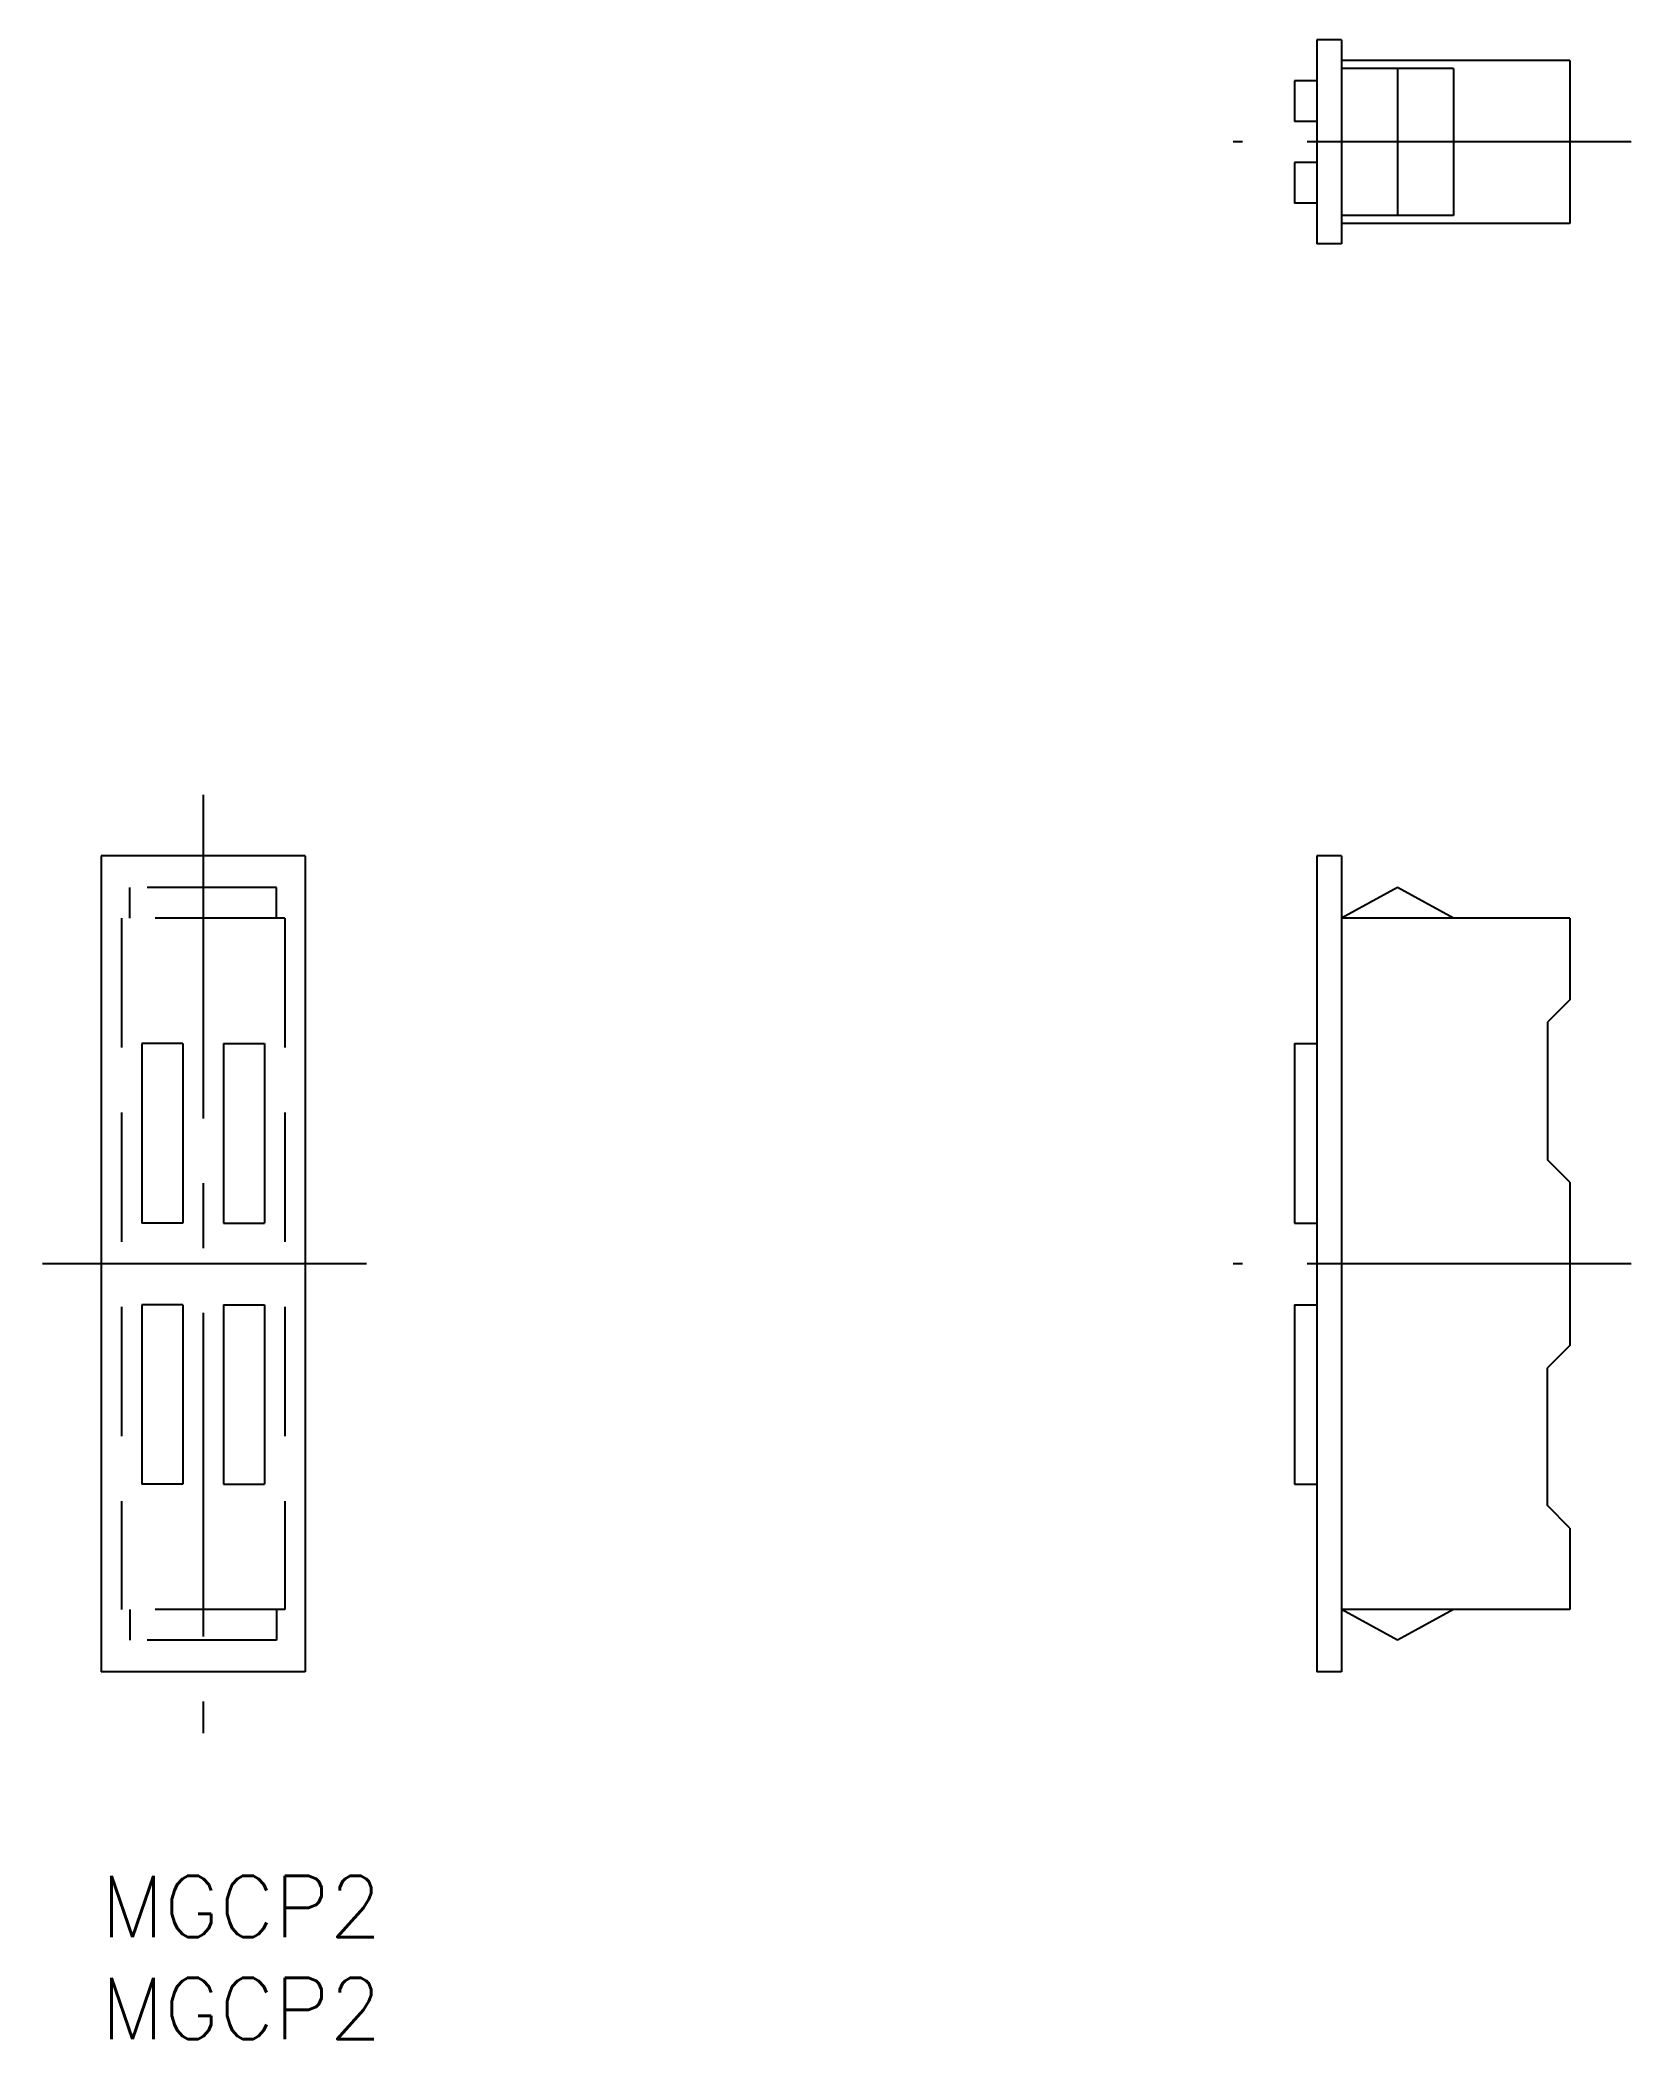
# Model space of a CAD drawing. Extents: x -3 to 75, y -8 to 90.
import ezdxf

# ---------------------------------------------------------------- set-up
doc = ezdxf.new("R2010")
doc.units = 0
doc.header["$LTSCALE"] = 0.5
doc.linetypes.add('CENTER', pattern=[50.8, 31.75, -6.35, 6.35, -6.35])
doc.linetypes.add('DASHED', pattern=[19.05, 12.7, -6.35])
for name, color, linetype in [('MSM_CENTER', 1, 'CENTER'), ('MSM_CONTINUOUS', 7, 'CONTINUOUS'), ('MSM_DASHED', 4, 'DASHED'), ('MSM_PART_NUMBER', 7, 'CONTINUOUS')]:
    doc.layers.add(name, color=color, linetype=linetype)
doc.styles.get("Standard").update_dxf_attribs({"font": 'txt.shx', "height": 3, "bigfont": 'bigfont.shx'})

# ---------------------------------------------------------------- blocks, each defined once
blk = doc.blocks.new('*U18')
at = {"layer": 'MSM_PART_NUMBER'}
blk.add_text('MGCP2', height=3, dxfattribs=at).set_placement((0, -3))
blk = doc.blocks.new('*U19')
at = {"layer": 'MSM_PART_NUMBER'}
blk.add_text('MGCP2', height=3, dxfattribs=at).set_placement((0, -8))

msp = doc.modelspace()

# ---------------------------------------------------------------- linework, layer by layer
at = {"layer": 'MSM_CENTER'}
for p, q in [((75, 85), (55.5, 85)), ((5, 53), (5, 7)), ((13, 30), (-3, 30)), ((75, 30), (55.5, 30))]:
    msp.add_line(p, q, dxfattribs=at)
at = {"layer": 'MSM_CONTINUOUS'}
for p, q in [((59.6, 90), (59.6, 80)), ((60.8, 90), (59.6, 90)), ((60.8, 90), (60.8, 80)), ((72, 89), (60.8, 89)), ((66.3, 88.6), (60.8, 88.6)), ((63.55, 88.6), (63.55, 81.4)), ((66.3, 88.6), (66.3, 81.4)), ((72, 89), (72, 81)), ((59.6, 88), (58.5, 88)), ((58.5, 88), (58.5, 86)), ((59.6, 86), (58.5, 86)), ((59.6, 84), (58.5, 84)), ((58.5, 84), (58.5, 82)), ((59.6, 82), (58.5, 82)), ((66.3, 81.4), (60.8, 81.4)), ((72, 81), (60.8, 81)), ((60.8, 80), (59.6, 80)), ((0, 50), (0, 10)), ((10, 50), (0, 50)), ((10, 50), (10, 10)), ((59.6, 50), (59.6, 10)), ((60.8, 50), (59.6, 50)), ((60.8, 50), (60.8, 10)), ((63.55, 48.45), (60.8, 46.95)), ((66.3, 46.95), (63.55, 48.45)), ((72, 46.95), (60.8, 46.95)), ((72, 46.95), (72, 42.95)), ((72, 42.95), (70.9, 41.85)), ((70.9, 41.85), (70.9, 35.1)), ((2, 40.8), (2, 32)), ((4, 40.8), (2, 40.8)), ((4, 40.8), (4, 32)), ((6, 40.8), (6, 32)), ((6, 40.8), (8, 40.8)), ((8, 40.8), (8, 32)), ((58.5, 40.8), (58.5, 32)), ((58.5, 40.8), (59.6, 40.8)), ((72, 34), (70.9, 35.1)), ((72, 34), (72, 26)), ((4, 32), (2, 32)), ((6, 32), (8, 32)), ((58.5, 32), (59.6, 32)), ((2, 28), (2, 19.2)), ((4, 28), (2, 28)), ((4, 28), (4, 19.2)), ((6, 28), (6, 19.2)), ((6, 28), (8, 28)), ((8, 28), (8, 19.2)), ((58.5, 28), (58.5, 19.2)), ((58.5, 28), (59.6, 28)), ((72, 26), (70.9, 24.9)), ((70.9, 18.15), (70.9, 24.9)), ((4, 19.2), (2, 19.2)), ((6, 19.2), (8, 19.2)), ((58.5, 19.2), (59.6, 19.2)), ((72, 17.05), (70.9, 18.15)), ((72, 17.05), (72, 13.05)), ((72, 13.05), (60.8, 13.05)), ((63.55, 11.55), (60.8, 13.05)), ((66.3, 13.05), (63.55, 11.55)), ((10, 10), (0, 10)), ((60.8, 10), (59.6, 10))]:
    msp.add_line(p, q, dxfattribs=at)
at = {"layer": 'MSM_DASHED'}
for p, q in [((8.6, 48.45), (1.4, 48.45)), ((1.4, 46.95), (1.4, 48.45)), ((8.6, 46.95), (8.6, 48.45)), ((1, 46.95), (1, 13.05)), ((9, 46.95), (1, 46.95)), ((9, 46.95), (9, 13.05)), ((9, 13.05), (1, 13.05)), ((1.4, 13.05), (1.4, 11.55)), ((8.6, 13.05), (8.6, 11.55)), ((8.6, 11.55), (1.4, 11.55))]:
    msp.add_line(p, q, dxfattribs=at)

# ---------------------------------------------------------------- block references
at = {"layer": 'MSM_CONTINUOUS'}
for name in ['*U18', '*U19']:
    msp.add_blockref(name, (0, 0), dxfattribs=at)

doc.saveas('drawing.dxf')
